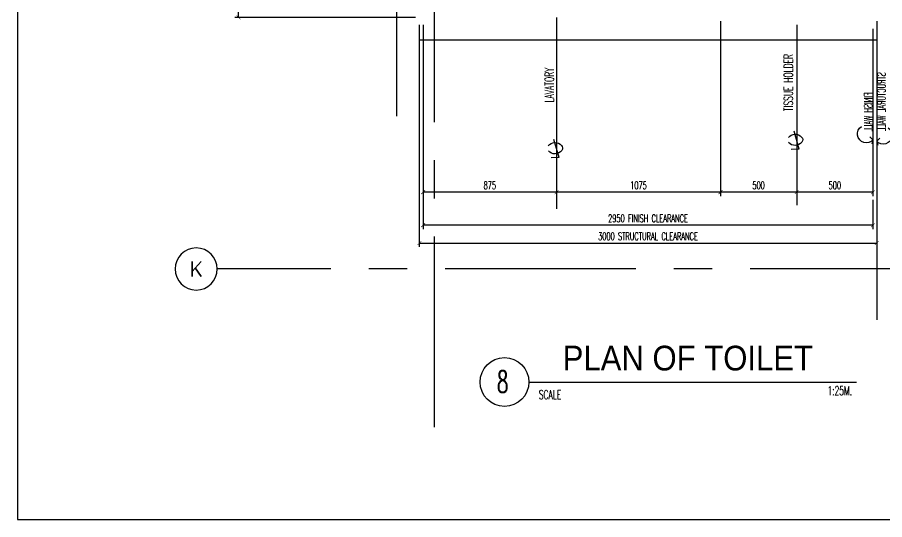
# Model space of a CAD drawing. Extents: x -171191 to -142314, y 196391 to 216316.
# Drawn here: x -171191 to -165503, y 196391 to 199684 of the extents above; entities that cross this region are included whole.
import ezdxf
from ezdxf.enums import TextEntityAlignment as Align

# ---------------------------------------------------------------- set-up
doc = ezdxf.new("R2010")
doc.units = 0
doc.header["$LTSCALE"] = 500
doc.header["$MEASUREMENT"] = 0
doc.linetypes.add('CENTER2', pattern=[1.125, 0.75, -0.125, 0.125, -0.125])
doc.linetypes.add('CENTERX2', pattern=[4, 2.5, -0.5, 0.5, -0.5])
doc.layers.get('0').update_dxf_attribs({"linetype": 'CONTINUOUS'})
doc.layers.get('DEFPOINTS').update_dxf_attribs({"linetype": 'CONTINUOUS'})
for name, color, linetype in [('ARCDIMR', 4, 'CONTINUOUS'), ('AX-CR', 2, 'CONTINUOUS'), ('AX-TXT', 2, 'CONTINUOUS'), ('AXES', 11, 'CENTERX2'), ('AXIS', 11, 'CENTER2'), ('Axisname', 6, 'CONTINUOUS'), ('DIM', 4, 'CONTINUOUS'), ('Dimout', 4, 'CONTINUOUS'), ('TITLE', 1, 'CONTINUOUS'), ('TXT', 2, 'CONTINUOUS'), ('TXT1', 2, 'CONTINUOUS'), ('WALL', 6, 'CONTINUOUS')]:
    doc.layers.add(name, color=color, linetype=linetype)
doc.styles.add('ROMANS', font='romans.shx', dxfattribs={"width": 0.6})
doc.styles.add('TTXT', font='swisse.ttf', dxfattribs={"width": 0.9})
doc.dimstyles.new('R50', dxfattribs={"dimscale": 0, "dimtxt": 0.06, "dimasz": 0.03, "dimexe": 0.03, "dimexo": 0.03, "dimgap": 0.03, "dimtad": 1, "dimdec": 0, "dimlfac": 1000, "dimzin": 13, "dimdsep": 46, "dimtxsty": 'ROMANS', "dimblk": 'ARCHTICK', "dimcen": 0.09, "dimclrd": 4, "dimclre": 4, "dimclrt": 2, "dimadec": 0, "dimazin": 0, "dimtfac": 1, "dimtdec": 0, "dimtofl": 0, "dimtmove": 2, "dimatfit": 3, "dimldrblk": 'CLOSEDBLANK', "dimfxl": 0, "dimtolj": 1, "dimtzin": 0, "dimarcsym": 0})

# ---------------------------------------------------------------- blocks, each defined once
blk = doc.blocks.new('A0-BOX')
at = {"layer": 'TITLE'}
for p, q in [((0, 79.7), (0, 0)), ((0, 0), (113.3, 0))]:
    blk.add_line(p, q, dxfattribs=at)
blk = doc.blocks.new('_ARCHTICK')
at = {"color": 0, "linetype": 'ByBlock', "const_width": 0.15}
blk.add_lwpolyline([(-0.5, -0.5), (0.5, 0.5)], dxfattribs=at)
blk = doc.blocks.new('*D65')
at = {"layer": 'DEFPOINTS', "color": 0}
for p in [(-169740.4, 201734.2), (-168555, 201734.2), (-168555, 199684.2)]:
    blk.add_point(p, dxfattribs=at)
at = {"layer": 'Dimout', "color": 4, "lineweight": -2}
for p, q in [((-168580, 201734.2), (-169765.4, 201734.2)), ((-169740.4, 199684.2), (-169740.4, 201734.2)), ((-168580, 199684.2), (-169765.4, 199684.2))]:
    blk.add_line(p, q, dxfattribs=at)
at = {"layer": 'Dimout', "color": 4, "lineweight": -2, "xscale": 25, "yscale": 25, "zscale": 25}
for p, rotation in [((-169740.4, 201734.2), 90), ((-169740.4, 199684.2), 270)]:
    blk.add_blockref('_ARCHTICK', p, dxfattribs=dict(at, rotation=rotation))
at = {"layer": 'Dimout', "color": 2, "insert": (-169785.4, 200709.2), "char_height": 50, "attachment_point": 5, "rotation": 90, "style": 'ROMANS'}
blk.add_mtext('\\A1;2050 STRUCTURAL CLEARANCE', dxfattribs=at)
blk = doc.blocks.new('_ClosedBlank')
at = {"color": 0, "linetype": 'ByBlock', "lineweight": -2}
for p, q in [((-1, 0.17), (0, 0)), ((-1, 0.17), (-1, -0.17)), ((0, 0), (-1, -0.17))]:
    blk.add_line(p, q, dxfattribs=at)
blk = doc.blocks.new('AXU')
at = {"layer": 'AX-CR'}
blk.add_circle((0, 350), 350, dxfattribs=at)
at = {"layer": 'AX-TXT', "style": 'ROMANS'}
blk.add_attdef('AX', text='', height=250, dxfattribs=at).set_placement((0, 350), align=Align.MIDDLE)
blk = doc.blocks.new('*D45')
at = {"layer": 'DEFPOINTS', "color": 0}
for p in [(-168555, 199659.2), (-165555, 199684.2), (-165555, 198203.9)]:
    blk.add_point(p, dxfattribs=at)
at = {"layer": 'Dimout', "color": 4, "lineweight": -2}
for p, q in [((-165555, 199659.2), (-165555, 198178.9)), ((-168555, 199634.2), (-168555, 198178.9)), ((-168555, 198203.9), (-165555, 198203.9))]:
    blk.add_line(p, q, dxfattribs=at)
at = {"layer": 'Dimout', "color": 4, "lineweight": -2, "xscale": 25, "yscale": 25, "zscale": 25, "rotation": 180}
blk.add_blockref('_ARCHTICK', (-168555, 198203.9), dxfattribs=at)
at = {"layer": 'Dimout', "color": 4, "lineweight": -2, "xscale": 25, "yscale": 25, "zscale": 25}
blk.add_blockref('_ARCHTICK', (-165555, 198203.9), dxfattribs=at)
at = {"layer": 'Dimout', "color": 2, "insert": (-167055, 198248.9), "char_height": 50, "attachment_point": 5, "style": 'ROMANS'}
blk.add_mtext('\\A1;3000 STRUCTURAL CLEARANCE', dxfattribs=at)
blk = doc.blocks.new('*D44')
at = {"layer": 'DEFPOINTS', "color": 0}
for p in [(-168530, 199659.2), (-165580, 198512.7), (-168530, 198321.3)]:
    blk.add_point(p, dxfattribs=at)
at = {"layer": 'Dimout', "color": 4, "lineweight": -2}
for p, q in [((-168530, 199634.2), (-168530, 198296.3)), ((-165580, 198487.7), (-165580, 198296.3)), ((-165580, 198321.3), (-168530, 198321.3))]:
    blk.add_line(p, q, dxfattribs=at)
at = {"layer": 'Dimout', "color": 4, "lineweight": -2, "xscale": 25, "yscale": 25, "zscale": 25, "rotation": 180}
blk.add_blockref('_ARCHTICK', (-168530, 198321.3), dxfattribs=at)
at = {"layer": 'Dimout', "color": 4, "lineweight": -2, "xscale": 25, "yscale": 25, "zscale": 25}
blk.add_blockref('_ARCHTICK', (-165580, 198321.3), dxfattribs=at)
at = {"layer": 'Dimout', "color": 2, "insert": (-167055, 198366.3), "char_height": 50, "attachment_point": 5, "style": 'ROMANS'}
blk.add_mtext('\\A1;2950 FINISH CLEARANCE', dxfattribs=at)
blk = doc.blocks.new('*D43')
at = {"layer": 'DEFPOINTS', "color": 0}
for p in [(-166080, 199659.2), (-165580, 199634.2), (-166080, 198537.7)]:
    blk.add_point(p, dxfattribs=at)
at = {"layer": 'Dimout', "color": 4, "lineweight": -2}
for p, q in [((-166080, 199634.2), (-166080, 198512.7)), ((-165580, 199609.2), (-165580, 198512.7)), ((-165580, 198537.7), (-166080, 198537.7))]:
    blk.add_line(p, q, dxfattribs=at)
at = {"layer": 'Dimout', "color": 4, "lineweight": -2, "xscale": 25, "yscale": 25, "zscale": 25, "rotation": 180}
blk.add_blockref('_ARCHTICK', (-166080, 198537.7), dxfattribs=at)
at = {"layer": 'Dimout', "color": 4, "lineweight": -2, "xscale": 25, "yscale": 25, "zscale": 25}
blk.add_blockref('_ARCHTICK', (-165580, 198537.7), dxfattribs=at)
at = {"layer": 'Dimout', "color": 2, "insert": (-165830, 198582.7), "char_height": 50, "attachment_point": 5, "style": 'ROMANS'}
blk.add_mtext('\\A1;500', dxfattribs=at)
blk = doc.blocks.new('SCNTR', base_point=(3632.66, 549.66))
for q in [(3633.89, 554.57), (3636.1, 543.44)]:
    blk.add_line((3631.12, 543.44), q)
for centre, radius, start, end in [((3630.8, 549.38), 1.99, 133.3084, 182.4789), ((3633.47, 547.5), 5.23, 39.4883, 140.5117), ((3630.8, 549.21), 1.99, 177.5211, 226.6916), ((3633.47, 551.09), 5.23, 219.4883, 320.5117)]:
    blk.add_arc(centre, radius, start, end)
blk = doc.blocks.new('*D46')
at = {"layer": 'DEFPOINTS', "color": 0}
for p in [(-168530, 199509.2), (-167655, 199509.2), (-168530, 198537.7)]:
    blk.add_point(p, dxfattribs=at)
at = {"layer": 'Dimout', "color": 4, "lineweight": -2}
for p, q in [((-168530, 199484.2), (-168530, 198512.7)), ((-167655, 199484.2), (-167655, 198512.7)), ((-167655, 198537.7), (-168530, 198537.7))]:
    blk.add_line(p, q, dxfattribs=at)
at = {"layer": 'Dimout', "color": 4, "lineweight": -2, "xscale": 25, "yscale": 25, "zscale": 25, "rotation": 180}
blk.add_blockref('_ARCHTICK', (-168530, 198537.7), dxfattribs=at)
at = {"layer": 'Dimout', "color": 4, "lineweight": -2, "xscale": 25, "yscale": 25, "zscale": 25}
blk.add_blockref('_ARCHTICK', (-167655, 198537.7), dxfattribs=at)
at = {"layer": 'Dimout', "color": 2, "insert": (-168092.5, 198582.7), "char_height": 50, "attachment_point": 5, "style": 'ROMANS'}
blk.add_mtext('\\A1;875', dxfattribs=at)
blk = doc.blocks.new('*D42')
at = {"layer": 'DEFPOINTS', "color": 0}
for p in [(-166580, 199684.2), (-166080, 199659.2), (-166580, 198537.7)]:
    blk.add_point(p, dxfattribs=at)
at = {"layer": 'Dimout', "color": 4, "lineweight": -2}
for p, q in [((-166580, 199659.2), (-166580, 198512.7)), ((-166080, 199634.2), (-166080, 198512.7)), ((-166080, 198537.7), (-166580, 198537.7))]:
    blk.add_line(p, q, dxfattribs=at)
at = {"layer": 'Dimout', "color": 4, "lineweight": -2, "xscale": 25, "yscale": 25, "zscale": 25, "rotation": 180}
blk.add_blockref('_ARCHTICK', (-166580, 198537.7), dxfattribs=at)
at = {"layer": 'Dimout', "color": 4, "lineweight": -2, "xscale": 25, "yscale": 25, "zscale": 25}
blk.add_blockref('_ARCHTICK', (-166080, 198537.7), dxfattribs=at)
at = {"layer": 'Dimout', "color": 2, "insert": (-166330, 198582.7), "char_height": 50, "attachment_point": 5, "style": 'ROMANS'}
blk.add_mtext('\\A1;500', dxfattribs=at)
blk = doc.blocks.new('*D41')
at = {"layer": 'DEFPOINTS', "color": 0}
for p in [(-166580, 199684.2), (-167655, 199509.2), (-167655, 198537.7)]:
    blk.add_point(p, dxfattribs=at)
at = {"layer": 'Dimout', "color": 4, "lineweight": -2}
for p, q in [((-166580, 199659.2), (-166580, 198512.7)), ((-167655, 199484.2), (-167655, 198512.7)), ((-166580, 198537.7), (-167655, 198537.7))]:
    blk.add_line(p, q, dxfattribs=at)
at = {"layer": 'Dimout', "color": 4, "lineweight": -2, "xscale": 25, "yscale": 25, "zscale": 25, "rotation": 180}
blk.add_blockref('_ARCHTICK', (-167655, 198537.7), dxfattribs=at)
at = {"layer": 'Dimout', "color": 4, "lineweight": -2, "xscale": 25, "yscale": 25, "zscale": 25}
blk.add_blockref('_ARCHTICK', (-166580, 198537.7), dxfattribs=at)
at = {"layer": 'Dimout', "color": 2, "insert": (-167117.5, 198582.7), "char_height": 50, "attachment_point": 5, "style": 'ROMANS'}
blk.add_mtext('\\A1;1075', dxfattribs=at)
blk = doc.blocks.new('FINISH.WALL')
at = {"layer": 'DIM'}
blk.add_arc((-0.0435, 0.0496), 0.066, 311.22072, 146.8229, dxfattribs=at)
at = {"layer": 'WALL'}
for q in [(-0.0228, 0.0234), (0.0318, 0.0075)]:
    blk.add_line((0, 0), q, dxfattribs=at)
at = {"layer": 'TXT', "style": 'ROMANS', "width": 0.6}
blk.add_text('FINISH WALL', height=0.06, dxfattribs=at).set_placement((-0.3548, 0.0066))
blk = doc.blocks.new('STTRUC.WALL')
at = {"layer": 'DIM'}
blk.add_arc((-0.0435, -0.0496), 0.066, 213.1771, 48.77928, dxfattribs=at)
at = {"layer": 'WALL'}
for q in [(-0.0228, -0.0234), (0.0318, -0.0075)]:
    blk.add_line((0, 0), q, dxfattribs=at)
at = {"layer": 'TXT', "style": 'ROMANS', "width": 0.6}
blk.add_text('STRUCTURAL WALL', height=0.06, dxfattribs=at).set_placement((-0.516, -0.066))

msp = doc.modelspace()

# ---------------------------------------------------------------- linework, layer by layer
at = {"layer": 'AXES'}
for p, q in [((-168455, 196996.7), (-168455, 203056.7)), ((-163135.4, 198034.2), (-169880.3, 198034.2))]:
    msp.add_line(p, q, dxfattribs=at)
at = {"layer": 'AXIS'}
for p, q in [((-167655, 199684.2), (-167655, 198429.4)), ((-166080, 199636), (-166080, 198452.4))]:
    msp.add_line(p, q, dxfattribs=at)
at = {"layer": 'Axisname'}
msp.add_line((-167836.5, 197292.9), (-165688.1, 197292.9), dxfattribs=at)
at = {"layer": 'TITLE', "color": 6}
msp.add_circle((-167996.5, 197292.9), 160, dxfattribs=at)
at = {"layer": 'WALL'}
for p, q in [((-168705, 200684.2), (-168705, 199037.3)), ((-165555, 199534.2), (-168555, 199534.2)), ((-168555, 199534.2), (-168555, 199037.3)), ((-165555, 199534.2), (-165555, 197699.8))]:
    msp.add_line(p, q, dxfattribs=at)

# ---------------------------------------------------------------- block references
at = {"xscale": 250, "yscale": 250, "zscale": 250}
msp.add_blockref('A0-BOX', (-171191.3, 196390.7), dxfattribs=at)
at = {"layer": 'ARCDIMR', "xscale": -10.75199999992786, "yscale": 10.75199999992037, "zscale": 10.752, "rotation": 2.077694351108867}
for p in [(-166081.8, 198885.7), (-167656.8, 198830.4)]:
    msp.add_blockref('SCNTR', p, dxfattribs=at)
at = {"layer": 'AXES'}
ref = msp.add_blockref('AXU', (-170018.3, 198172.2), dxfattribs=dict(at, xscale=-0.3942857142828871, yscale=0.3942857142828871, zscale=0.3942857142857143, rotation=180))
ref.add_attrib('AX', 'K', dxfattribs={"layer": 'AX-TXT', "color": 6, "height": 98.6, "style": 'ROMANS'}).set_placement((-170018.3, 198034.2), align=Align.MIDDLE)
at = {"layer": 'WALL', "xscale": -875, "yscale": 875, "zscale": 875, "rotation": 90}
for name, p in [('STTRUC.WALL', (-165555, 198873)), ('FINISH.WALL', (-165580, 198881.6))]:
    msp.add_blockref(name, p, dxfattribs=at)

# ---------------------------------------------------------------- texts
at = {"layer": 'TITLE', "style": 'ROMANS', "width": 0.6}
msp.add_text('8', height=143.9, dxfattribs=at).set_placement((-168045.2, 197223.4))
at = {"layer": 'TXT', "style": 'ROMANS', "width": 0.6}
for s, p in [('TISSUE HOLDER', (-166104.9, 199068.7)), ('LAVATORY', (-167672.8, 199126))]:
    msp.add_text(s, height=60, rotation=90, dxfattribs=at).set_placement(p)
msp.add_text('SCALE', height=60, dxfattribs=at).set_placement((-167697.7, 197210.5), align=Align.MIDDLE_CENTER)
msp.add_text('1:25M.', height=60, dxfattribs=at).set_placement((-165877.9, 197206.1))
at = {"layer": 'TXT1', "color": 6, "style": 'TTXT', "width": 0.9}
msp.add_text(' PLAN OF TOILET ', height=162.094, dxfattribs=at).set_placement((-166793.9, 197450.1), align=Align.MIDDLE_CENTER)

# ---------------------------------------------------------------- dimensions: what is measured, and where the dimension line sits
at = {"layer": 'Dimout'}
dim = msp.add_linear_dim(base=(-169740.4, 201734.2), p1=(-168555, 199684.2), p2=(-168555, 201734.2), angle=90, text='<> STRUCTURAL CLEARANCE', dimstyle='R50', override={"dimscale": 25, "dimtxt": 2, "dimasz": 1, "dimexe": 1, "dimexo": 1, "dimgap": 0.8, "dimlfac": 1}, dxfattribs=at)
dim.commit()
dim.dimension.update_dxf_attribs({"geometry": '*D65', "text_midpoint": (-169785.4, 200709.2)})
for base, p1, p2, text, picture, middle in [((-165555, 198203.9), (-168555, 199659.2), (-165555, 199684.2), '<> STRUCTURAL CLEARANCE', '*D45', (-167055, 198248.9)), ((-168530, 198321.3), (-165580, 198512.7), (-168530, 199659.2), '<> FINISH CLEARANCE', '*D44', (-167055, 198366.3))]:
    dim = msp.add_linear_dim(base=base, p1=p1, p2=p2, text=text, dimstyle='R50', override={"dimscale": 25, "dimtxt": 2, "dimasz": 1, "dimexe": 1, "dimexo": 1, "dimgap": 0.8, "dimlfac": 1}, dxfattribs=at)
    dim.commit()
    dim.dimension.update_dxf_attribs({"geometry": picture, "text_midpoint": middle})
for base, p1, p2, picture, middle in [((-167655, 198537.7), (-166580, 199684.2), (-167655, 199509.2), '*D41', (-167117.5, 198582.7)), ((-166580, 198537.7), (-166080, 199659.2), (-166580, 199684.2), '*D42', (-166330, 198582.7)), ((-166080, 198537.7), (-165580, 199634.2), (-166080, 199659.2), '*D43', (-165830, 198582.7)), ((-168530, 198537.7), (-167655, 199509.2), (-168530, 199509.2), '*D46', (-168092.5, 198582.7))]:
    dim = msp.add_linear_dim(base=base, p1=p1, p2=p2, dimstyle='R50', override={"dimscale": 25, "dimtxt": 2, "dimasz": 1, "dimexe": 1, "dimexo": 1, "dimgap": 0.8, "dimlfac": 1}, dxfattribs=at)
    dim.commit()
    dim.dimension.update_dxf_attribs({"geometry": picture, "text_midpoint": middle})

doc.saveas('drawing.dxf')
